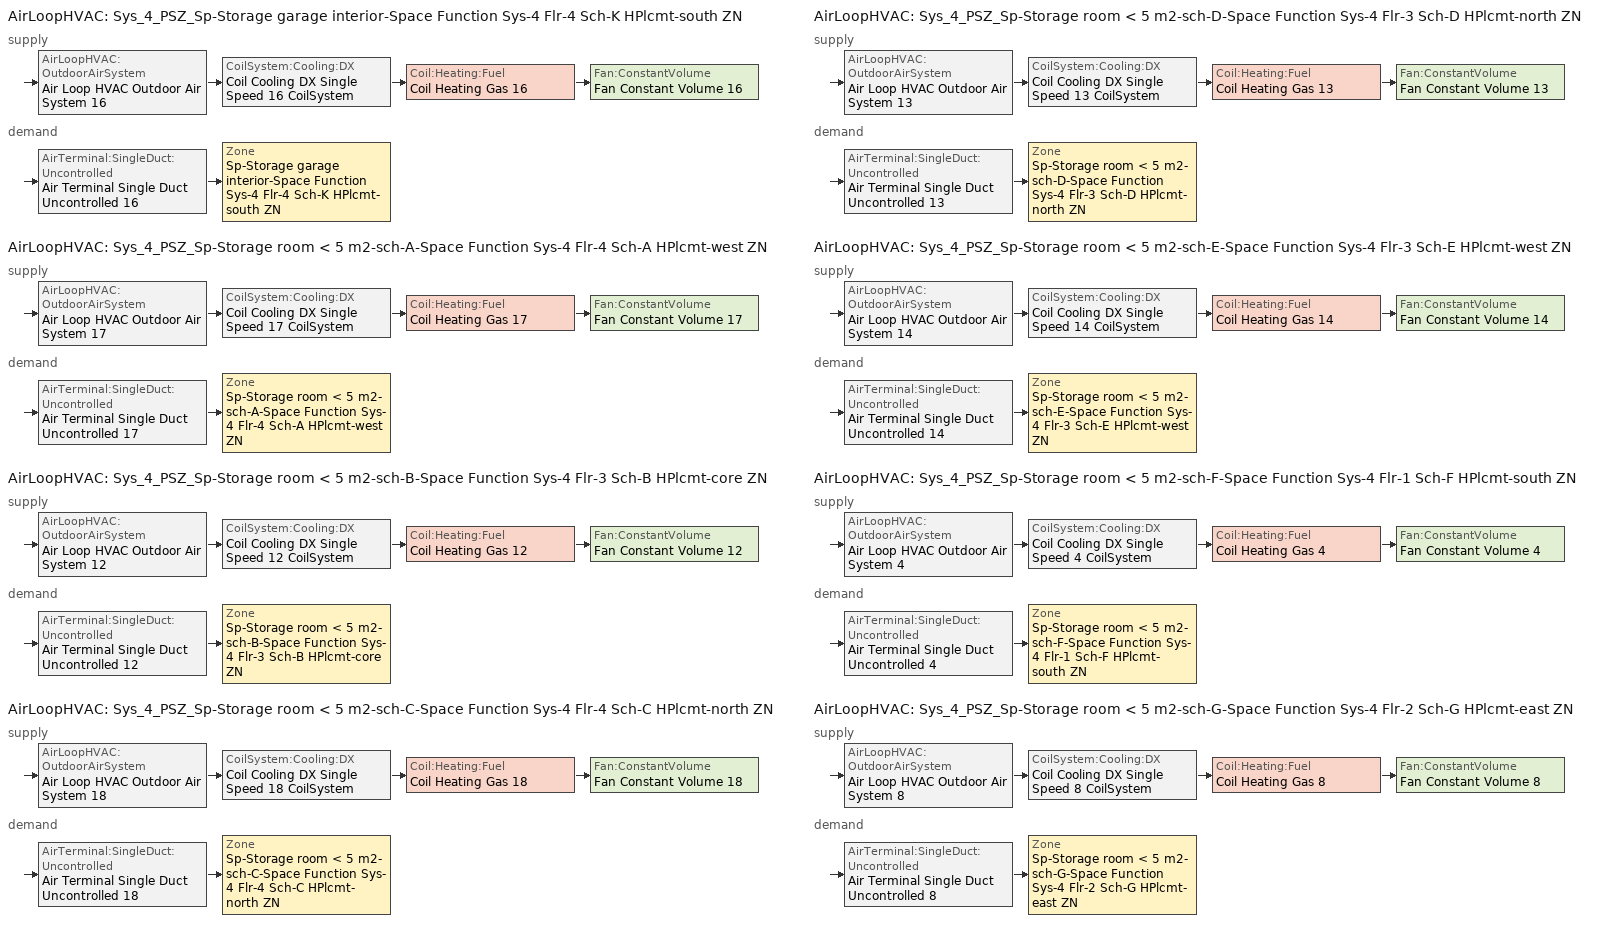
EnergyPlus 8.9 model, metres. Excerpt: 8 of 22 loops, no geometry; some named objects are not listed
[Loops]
AirLoopHVAC 'Sys_4_PSZ_Sp-Storage garage interior-Space Function Sys-4 Flr-4 Sch-K HPlcmt-south ZN'
 supply: AirLoopHVAC:OutdoorAirSystem 'Air Loop HVAC Outdoor Air System 16' > CoilSystem:Cooling:DX 'Coil Cooling DX Single Speed 16 CoilSystem' > Coil:Heating:Fuel 'Coil Heating Gas 16' > Fan:ConstantVolume 'Fan Constant Volume 16'
 demand: AirTerminal:SingleDuct:Uncontrolled 'Air Terminal Single Duct Uncontrolled 16' > Zone 'Sp-Storage garage interior-Space Function Sys-4 Flr-4 Sch-K HPlcmt-south ZN'
AirLoopHVAC 'Sys_4_PSZ_Sp-Storage room < 5 m2-sch-A-Space Function Sys-4 Flr-4 Sch-A HPlcmt-west ZN'
 supply: AirLoopHVAC:OutdoorAirSystem 'Air Loop HVAC Outdoor Air System 17' > CoilSystem:Cooling:DX 'Coil Cooling DX Single Speed 17 CoilSystem' > Coil:Heating:Fuel 'Coil Heating Gas 17' > Fan:ConstantVolume 'Fan Constant Volume 17'
 demand: AirTerminal:SingleDuct:Uncontrolled 'Air Terminal Single Duct Uncontrolled 17' > Zone 'Sp-Storage room < 5 m2-sch-A-Space Function Sys-4 Flr-4 Sch-A HPlcmt-west ZN'
AirLoopHVAC 'Sys_4_PSZ_Sp-Storage room < 5 m2-sch-B-Space Function Sys-4 Flr-3 Sch-B HPlcmt-core ZN'
 supply: AirLoopHVAC:OutdoorAirSystem 'Air Loop HVAC Outdoor Air System 12' > CoilSystem:Cooling:DX 'Coil Cooling DX Single Speed 12 CoilSystem' > Coil:Heating:Fuel 'Coil Heating Gas 12' > Fan:ConstantVolume 'Fan Constant Volume 12'
 demand: AirTerminal:SingleDuct:Uncontrolled 'Air Terminal Single Duct Uncontrolled 12' > Zone 'Sp-Storage room < 5 m2-sch-B-Space Function Sys-4 Flr-3 Sch-B HPlcmt-core ZN'
AirLoopHVAC 'Sys_4_PSZ_Sp-Storage room < 5 m2-sch-C-Space Function Sys-4 Flr-4 Sch-C HPlcmt-north ZN'
 supply: AirLoopHVAC:OutdoorAirSystem 'Air Loop HVAC Outdoor Air System 18' > CoilSystem:Cooling:DX 'Coil Cooling DX Single Speed 18 CoilSystem' > Coil:Heating:Fuel 'Coil Heating Gas 18' > Fan:ConstantVolume 'Fan Constant Volume 18'
 demand: AirTerminal:SingleDuct:Uncontrolled 'Air Terminal Single Duct Uncontrolled 18' > Zone 'Sp-Storage room < 5 m2-sch-C-Space Function Sys-4 Flr-4 Sch-C HPlcmt-north ZN'
AirLoopHVAC 'Sys_4_PSZ_Sp-Storage room < 5 m2-sch-D-Space Function Sys-4 Flr-3 Sch-D HPlcmt-north ZN'
 supply: AirLoopHVAC:OutdoorAirSystem 'Air Loop HVAC Outdoor Air System 13' > CoilSystem:Cooling:DX 'Coil Cooling DX Single Speed 13 CoilSystem' > Coil:Heating:Fuel 'Coil Heating Gas 13' > Fan:ConstantVolume 'Fan Constant Volume 13'
 demand: AirTerminal:SingleDuct:Uncontrolled 'Air Terminal Single Duct Uncontrolled 13' > Zone 'Sp-Storage room < 5 m2-sch-D-Space Function Sys-4 Flr-3 Sch-D HPlcmt-north ZN'
AirLoopHVAC 'Sys_4_PSZ_Sp-Storage room < 5 m2-sch-E-Space Function Sys-4 Flr-3 Sch-E HPlcmt-west ZN'
 supply: AirLoopHVAC:OutdoorAirSystem 'Air Loop HVAC Outdoor Air System 14' > CoilSystem:Cooling:DX 'Coil Cooling DX Single Speed 14 CoilSystem' > Coil:Heating:Fuel 'Coil Heating Gas 14' > Fan:ConstantVolume 'Fan Constant Volume 14'
 demand: AirTerminal:SingleDuct:Uncontrolled 'Air Terminal Single Duct Uncontrolled 14' > Zone 'Sp-Storage room < 5 m2-sch-E-Space Function Sys-4 Flr-3 Sch-E HPlcmt-west ZN'
AirLoopHVAC 'Sys_4_PSZ_Sp-Storage room < 5 m2-sch-F-Space Function Sys-4 Flr-1 Sch-F HPlcmt-south ZN'
 supply: AirLoopHVAC:OutdoorAirSystem 'Air Loop HVAC Outdoor Air System 4' > CoilSystem:Cooling:DX 'Coil Cooling DX Single Speed 4 CoilSystem' > Coil:Heating:Fuel 'Coil Heating Gas 4' > Fan:ConstantVolume 'Fan Constant Volume 4'
 demand: AirTerminal:SingleDuct:Uncontrolled 'Air Terminal Single Duct Uncontrolled 4' > Zone 'Sp-Storage room < 5 m2-sch-F-Space Function Sys-4 Flr-1 Sch-F HPlcmt-south ZN'
AirLoopHVAC 'Sys_4_PSZ_Sp-Storage room < 5 m2-sch-G-Space Function Sys-4 Flr-2 Sch-G HPlcmt-east ZN'
 supply: AirLoopHVAC:OutdoorAirSystem 'Air Loop HVAC Outdoor Air System 8' > CoilSystem:Cooling:DX 'Coil Cooling DX Single Speed 8 CoilSystem' > Coil:Heating:Fuel 'Coil Heating Gas 8' > Fan:ConstantVolume 'Fan Constant Volume 8'
 demand: AirTerminal:SingleDuct:Uncontrolled 'Air Terminal Single Duct Uncontrolled 8' > Zone 'Sp-Storage room < 5 m2-sch-G-Space Function Sys-4 Flr-2 Sch-G HPlcmt-east ZN'
[ZoneControl:Thermostat] Control Object Type 1=ThermostatSetpoint:DualSetpoint
Name | Zone or ZoneList | Control Type Schedule | Control Name 1
Sp-Storage garage interior-Space Function Sys-4 Flr-4 Sch-K HPlcmt-south ZN Thermostat | Sp-Storage garage interior-Space Function Sys-4 Flr-4 Sch-K HPlcmt-south ZN | Sp-Storage garage interior-Space Function Sys-4 Flr-4 Sch-K HPlcmt-south ZN Thermostat Schedule | Space Function Storage garage interior Thermostat 2
Sp-Storage room < 5 m2-sch-A-Space Function Sys-4 Flr-4 Sch-A HPlcmt-west ZN Thermostat | Sp-Storage room < 5 m2-sch-A-Space Function Sys-4 Flr-4 Sch-A HPlcmt-west ZN | Sp-Storage room < 5 m2-sch-A-Space Function Sys-4 Flr-4 Sch-A HPlcmt-west ZN Thermostat Schedule | Space Function Storage room < 5 m2-sch-A Thermostat 2
Sp-Storage room < 5 m2-sch-B-Space Function Sys-4 Flr-3 Sch-B HPlcmt-core ZN Thermostat | Sp-Storage room < 5 m2-sch-B-Space Function Sys-4 Flr-3 Sch-B HPlcmt-core ZN | Sp-Storage room < 5 m2-sch-B-Space Function Sys-4 Flr-3 Sch-B HPlcmt-core ZN Thermostat Schedule | Space Function Storage room < 5 m2-sch-B Thermostat 2
Sp-Storage room < 5 m2-sch-C-Space Function Sys-4 Flr-4 Sch-C HPlcmt-north ZN Thermostat | Sp-Storage room < 5 m2-sch-C-Space Function Sys-4 Flr-4 Sch-C HPlcmt-north ZN | Sp-Storage room < 5 m2-sch-C-Space Function Sys-4 Flr-4 Sch-C HPlcmt-north ZN Thermostat Schedule | Space Function Storage room < 5 m2-sch-C Thermostat 2
Sp-Storage room < 5 m2-sch-D-Space Function Sys-4 Flr-3 Sch-D HPlcmt-north ZN Thermostat | Sp-Storage room < 5 m2-sch-D-Space Function Sys-4 Flr-3 Sch-D HPlcmt-north ZN | Sp-Storage room < 5 m2-sch-D-Space Function Sys-4 Flr-3 Sch-D HPlcmt-north ZN Thermostat Schedule | Space Function Storage room < 5 m2-sch-D Thermostat 2
Sp-Storage room < 5 m2-sch-E-Space Function Sys-4 Flr-3 Sch-E HPlcmt-west ZN Thermostat | Sp-Storage room < 5 m2-sch-E-Space Function Sys-4 Flr-3 Sch-E HPlcmt-west ZN | Sp-Storage room < 5 m2-sch-E-Space Function Sys-4 Flr-3 Sch-E HPlcmt-west ZN Thermostat Schedule | Space Function Storage room < 5 m2-sch-E Thermostat 2
Sp-Storage room < 5 m2-sch-F-Space Function Sys-4 Flr-1 Sch-F HPlcmt-south ZN Thermostat | Sp-Storage room < 5 m2-sch-F-Space Function Sys-4 Flr-1 Sch-F HPlcmt-south ZN | Sp-Storage room < 5 m2-sch-F-Space Function Sys-4 Flr-1 Sch-F HPlcmt-south ZN Thermostat Schedule | Space Function Storage room < 5 m2-sch-F Thermostat 2
Sp-Storage room < 5 m2-sch-G-Space Function Sys-4 Flr-2 Sch-G HPlcmt-east ZN Thermostat | Sp-Storage room < 5 m2-sch-G-Space Function Sys-4 Flr-2 Sch-G HPlcmt-east ZN | Sp-Storage room < 5 m2-sch-G-Space Function Sys-4 Flr-2 Sch-G HPlcmt-east ZN Thermostat Schedule | Space Function Storage room < 5 m2-sch-G Thermostat 2
[ThermostatSetpoint:DualSetpoint]
Name | Heating Setpoint Temperature Schedule | Cooling Setpoint Temperature Schedule
Space Function Storage garage interior Thermostat 2 | NECB-K-Thermostat Setpoint-Heating | NECB-K-Thermostat Setpoint-Cooling
Space Function Storage room < 5 m2-sch-A Thermostat 2 | NECB-A-Thermostat Setpoint-Heating | NECB-A-Thermostat Setpoint-Cooling
Space Function Storage room < 5 m2-sch-B Thermostat 2 | NECB-B-Thermostat Setpoint-Heating | NECB-B-Thermostat Setpoint-Cooling
Space Function Storage room < 5 m2-sch-C Thermostat 2 | NECB-C-Thermostat Setpoint-Heating | NECB-C-Thermostat Setpoint-Cooling
Space Function Storage room < 5 m2-sch-D Thermostat 2 | NECB-D-Thermostat Setpoint-Heating | NECB-D-Thermostat Setpoint-Cooling
Space Function Storage room < 5 m2-sch-E Thermostat 2 | NECB-E-Thermostat Setpoint-Heating | NECB-E-Thermostat Setpoint-Cooling
Space Function Storage room < 5 m2-sch-F Thermostat 2 | NECB-F-Thermostat Setpoint-Heating | NECB-F-Thermostat Setpoint-Cooling
Space Function Storage room < 5 m2-sch-G Thermostat 2 | NECB-G-Thermostat Setpoint-Heating | NECB-G-Thermostat Setpoint-Cooling
[AirTerminal:SingleDuct:Uncontrolled] Availability Schedule=Always On Discrete; Maximum Air Flow Rate {m3/s}=AutoSize
Air Terminal Single Duct Uncontrolled 16; Air Terminal Single Duct Uncontrolled 17; Air Terminal Single Duct Uncontrolled 12; Air Terminal Single Duct Uncontrolled 18; Air Terminal Single Duct Uncontrolled 13; Air Terminal Single Duct Uncontrolled 14; Air Terminal Single Duct Uncontrolled 4; Air Terminal Single Duct Uncontrolled 8
[Zone equipment]
Sp-Storage garage interior-Space Function Sys-4 Flr-4 Sch-K HPlcmt-south ZN: Air Terminal Single Duct Uncontrolled 16, Zone HVAC Baseboard Convective Water 16
Sp-Storage room < 5 m2-sch-A-Space Function Sys-4 Flr-4 Sch-A HPlcmt-west ZN: Air Terminal Single Duct Uncontrolled 17, Zone HVAC Baseboard Convective Water 17
Sp-Storage room < 5 m2-sch-B-Space Function Sys-4 Flr-3 Sch-B HPlcmt-core ZN: Air Terminal Single Duct Uncontrolled 12, Zone HVAC Baseboard Convective Water 12
Sp-Storage room < 5 m2-sch-C-Space Function Sys-4 Flr-4 Sch-C HPlcmt-north ZN: Air Terminal Single Duct Uncontrolled 18, Zone HVAC Baseboard Convective Water 18
Sp-Storage room < 5 m2-sch-D-Space Function Sys-4 Flr-3 Sch-D HPlcmt-north ZN: Air Terminal Single Duct Uncontrolled 13, Zone HVAC Baseboard Convective Water 13
Sp-Storage room < 5 m2-sch-E-Space Function Sys-4 Flr-3 Sch-E HPlcmt-west ZN: Air Terminal Single Duct Uncontrolled 14, Zone HVAC Baseboard Convective Water 14
Sp-Storage room < 5 m2-sch-F-Space Function Sys-4 Flr-1 Sch-F HPlcmt-south ZN: Air Terminal Single Duct Uncontrolled 4, Zone HVAC Baseboard Convective Water 4
Sp-Storage room < 5 m2-sch-G-Space Function Sys-4 Flr-2 Sch-G HPlcmt-east ZN: Air Terminal Single Duct Uncontrolled 8, Zone HVAC Baseboard Convective Water 8
[Sizing:Zone] Zone Cooling Design Supply Air Temperature Input Method=SupplyAirTemperature; Zone Cooling Design Supply Air Temperature {C}=13; Zone Cooling Design Supply Air Temperature Difference {deltaC}=11.11; Zone Heating Design Supply Air Temperature Input Method=SupplyAirTemperature; Zone Heating Design Supply Air Temperature {C}=43; Zone Heating Design Supply Air Temperature Difference {deltaC}=11.11; Zone Cooling Design Supply Air Humidity Ratio {kgWater/kgDryAir}=0.0085; Zone Heating Design Supply Air Humidity Ratio {kgWater/kgDryAir}=0.008; Zone Heating Sizing Factor=1.3; Zone Cooling Sizing Factor=1.1; Cooling Design Air Flow Method=DesignDay; Cooling Design Air Flow Rate {m3/s}=0; Cooling Minimum Air Flow per Zone Floor Area {m3/s-m2}=0.000762; Cooling Minimum Air Flow {m3/s}=0; Cooling Minimum Air Flow Fraction=0; Heating Design Air Flow Method=DesignDay; Heating Design Air Flow Rate {m3/s}=0; Heating Maximum Air Flow per Zone Floor Area {m3/s-m2}=0.002032; Heating Maximum Air Flow {m3/s}=0.141576; Heating Maximum Air Flow Fraction=0.3; Account for Dedicated Outdoor Air System=No
Name | Design Specification Outdoor Air Object | Design Specification Zone Air Distribution Object
Sp-Storage garage interior-Space Function Sys-4 Flr-4 Sch-K HPlcmt-south ZN | Space Function Storage garage interior Ventilation | Sp-Storage garage interior-Space Function Sys-4 Flr-4 Sch-K HPlcmt-south ZN Design Spec Zone Air Dist
Sp-Storage room < 5 m2-sch-A-Space Function Sys-4 Flr-4 Sch-A HPlcmt-west ZN | Space Function Storage room < 5 m2-sch-A Ventilation | Sp-Storage room < 5 m2-sch-A-Space Function Sys-4 Flr-4 Sch-A HPlcmt-west ZN Design Spec Zone Air Dist
Sp-Storage room < 5 m2-sch-B-Space Function Sys-4 Flr-3 Sch-B HPlcmt-core ZN | Space Function Storage room < 5 m2-sch-B Ventilation | Sp-Storage room < 5 m2-sch-B-Space Function Sys-4 Flr-3 Sch-B HPlcmt-core ZN Design Spec Zone Air Dist
Sp-Storage room < 5 m2-sch-C-Space Function Sys-4 Flr-4 Sch-C HPlcmt-north ZN | Space Function Storage room < 5 m2-sch-C Ventilation | Sp-Storage room < 5 m2-sch-C-Space Function Sys-4 Flr-4 Sch-C HPlcmt-north ZN Design Spec Zone Air Dist
Sp-Storage room < 5 m2-sch-D-Space Function Sys-4 Flr-3 Sch-D HPlcmt-north ZN | Space Function Storage room < 5 m2-sch-D Ventilation | Sp-Storage room < 5 m2-sch-D-Space Function Sys-4 Flr-3 Sch-D HPlcmt-north ZN Design Spec Zone Air Dist
Sp-Storage room < 5 m2-sch-E-Space Function Sys-4 Flr-3 Sch-E HPlcmt-west ZN | Space Function Storage room < 5 m2-sch-E Ventilation | Sp-Storage room < 5 m2-sch-E-Space Function Sys-4 Flr-3 Sch-E HPlcmt-west ZN Design Spec Zone Air Dist
Sp-Storage room < 5 m2-sch-F-Space Function Sys-4 Flr-1 Sch-F HPlcmt-south ZN | Space Function Storage room < 5 m2-sch-F Ventilation | Sp-Storage room < 5 m2-sch-F-Space Function Sys-4 Flr-1 Sch-F HPlcmt-south ZN Design Spec Zone Air Dist
Sp-Storage room < 5 m2-sch-G-Space Function Sys-4 Flr-2 Sch-G HPlcmt-east ZN | Space Function Storage room < 5 m2-sch-G Ventilation | Sp-Storage room < 5 m2-sch-G-Space Function Sys-4 Flr-2 Sch-G HPlcmt-east ZN Design Spec Zone Air Dist
[DesignSpecification:ZoneAirDistribution] Zone Air Distribution Effectiveness in Cooling Mode=1; Zone Air Distribution Effectiveness in Heating Mode=1
Sp-Storage garage interior-Space Function Sys-4 Flr-4 Sch-K HPlcmt-south ZN Design Spec Zone Air Dist; Sp-Storage room < 5 m2-sch-A-Space Function Sys-4 Flr-4 Sch-A HPlcmt-west ZN Design Spec Zone Air Dist; Sp-Storage room < 5 m2-sch-B-Space Function Sys-4 Flr-3 Sch-B HPlcmt-core ZN Design Spec Zone Air Dist; Sp-Storage room < 5 m2-sch-C-Space Function Sys-4 Flr-4 Sch-C HPlcmt-north ZN Design Spec Zone Air Dist; Sp-Storage room < 5 m2-sch-D-Space Function Sys-4 Flr-3 Sch-D HPlcmt-north ZN Design Spec Zone Air Dist; Sp-Storage room < 5 m2-sch-E-Space Function Sys-4 Flr-3 Sch-E HPlcmt-west ZN Design Spec Zone Air Dist; Sp-Storage room < 5 m2-sch-F-Space Function Sys-4 Flr-1 Sch-F HPlcmt-south ZN Design Spec Zone Air Dist; Sp-Storage room < 5 m2-sch-G-Space Function Sys-4 Flr-2 Sch-G HPlcmt-east ZN Design Spec Zone Air Dist
[Controller:MechanicalVentilation] Availability Schedule=Always On Discrete; Demand Controlled Ventilation=No; System Outdoor Air Method=ZoneSum
Name | Zone Name 1 | Design Specification Outdoor Air Object Name 1 | Design Specification Zone Air Distribution Object Name 1
Controller Mechanical Ventilation 16 | Sp-Storage garage interior-Space Function Sys-4 Flr-4 Sch-K HPlcmt-south ZN | Space Function Storage garage interior Ventilation | Sp-Storage garage interior-Space Function Sys-4 Flr-4 Sch-K HPlcmt-south ZN Design Spec Zone Air Dist
Controller Mechanical Ventilation 17 | Sp-Storage room < 5 m2-sch-A-Space Function Sys-4 Flr-4 Sch-A HPlcmt-west ZN | Space Function Storage room < 5 m2-sch-A Ventilation | Sp-Storage room < 5 m2-sch-A-Space Function Sys-4 Flr-4 Sch-A HPlcmt-west ZN Design Spec Zone Air Dist
Controller Mechanical Ventilation 12 | Sp-Storage room < 5 m2-sch-B-Space Function Sys-4 Flr-3 Sch-B HPlcmt-core ZN | Space Function Storage room < 5 m2-sch-B Ventilation | Sp-Storage room < 5 m2-sch-B-Space Function Sys-4 Flr-3 Sch-B HPlcmt-core ZN Design Spec Zone Air Dist
Controller Mechanical Ventilation 18 | Sp-Storage room < 5 m2-sch-C-Space Function Sys-4 Flr-4 Sch-C HPlcmt-north ZN | Space Function Storage room < 5 m2-sch-C Ventilation | Sp-Storage room < 5 m2-sch-C-Space Function Sys-4 Flr-4 Sch-C HPlcmt-north ZN Design Spec Zone Air Dist
Controller Mechanical Ventilation 13 | Sp-Storage room < 5 m2-sch-D-Space Function Sys-4 Flr-3 Sch-D HPlcmt-north ZN | Space Function Storage room < 5 m2-sch-D Ventilation | Sp-Storage room < 5 m2-sch-D-Space Function Sys-4 Flr-3 Sch-D HPlcmt-north ZN Design Spec Zone Air Dist
Controller Mechanical Ventilation 14 | Sp-Storage room < 5 m2-sch-E-Space Function Sys-4 Flr-3 Sch-E HPlcmt-west ZN | Space Function Storage room < 5 m2-sch-E Ventilation | Sp-Storage room < 5 m2-sch-E-Space Function Sys-4 Flr-3 Sch-E HPlcmt-west ZN Design Spec Zone Air Dist
Controller Mechanical Ventilation 4 | Sp-Storage room < 5 m2-sch-F-Space Function Sys-4 Flr-1 Sch-F HPlcmt-south ZN | Space Function Storage room < 5 m2-sch-F Ventilation | Sp-Storage room < 5 m2-sch-F-Space Function Sys-4 Flr-1 Sch-F HPlcmt-south ZN Design Spec Zone Air Dist
Controller Mechanical Ventilation 8 | Sp-Storage room < 5 m2-sch-G-Space Function Sys-4 Flr-2 Sch-G HPlcmt-east ZN | Space Function Storage room < 5 m2-sch-G Ventilation | Sp-Storage room < 5 m2-sch-G-Space Function Sys-4 Flr-2 Sch-G HPlcmt-east ZN Design Spec Zone Air Dist
[DesignSpecification:OutdoorAir] Outdoor Air Method=Sum; Outdoor Air Flow per Person {m3/s-person}=0; Outdoor Air Flow per Zone {m3/s}=0; Outdoor Air Flow Air Changes per Hour {1/hr}=0
Name | Outdoor Air Flow per Zone Floor Area {m3/s-m2}
Space Function Storage garage interior Ventilation | 0.00381
Space Function Storage room < 5 m2-sch-A Ventilation; Space Function Storage room < 5 m2-sch-B Ventilation; Space Function Storage room < 5 m2-sch-C Ventilation; Space Function Storage room < 5 m2-sch-D Ventilation; Space Function Storage room < 5 m2-sch-E Ventilation; Space Function Storage room < 5 m2-sch-F Ventilation; Space Function Storage room < 5 m2-sch-G Ventilation | 0.0003556
[AirLoopHVAC] Design Supply Air Flow Rate {m3/s}=AutoSize
Sys_4_PSZ_Sp-Storage garage interior-Space Function Sys-4 Flr-4 Sch-K HPlcmt-south ZN; Sys_4_PSZ_Sp-Storage room < 5 m2-sch-A-Space Function Sys-4 Flr-4 Sch-A HPlcmt-west ZN; Sys_4_PSZ_Sp-Storage room < 5 m2-sch-B-Space Function Sys-4 Flr-3 Sch-B HPlcmt-core ZN; Sys_4_PSZ_Sp-Storage room < 5 m2-sch-C-Space Function Sys-4 Flr-4 Sch-C HPlcmt-north ZN; Sys_4_PSZ_Sp-Storage room < 5 m2-sch-D-Space Function Sys-4 Flr-3 Sch-D HPlcmt-north ZN; Sys_4_PSZ_Sp-Storage room < 5 m2-sch-E-Space Function Sys-4 Flr-3 Sch-E HPlcmt-west ZN; Sys_4_PSZ_Sp-Storage room < 5 m2-sch-F-Space Function Sys-4 Flr-1 Sch-F HPlcmt-south ZN; Sys_4_PSZ_Sp-Storage room < 5 m2-sch-G-Space Function Sys-4 Flr-2 Sch-G HPlcmt-east ZN
[Sizing:System] Type of Load to Size On=Sensible; Design Outdoor Air Flow Rate {m3/s}=Autosize; Central Heating Maximum System Air Flow Ratio=1; Preheat Design Temperature {C}=7; Preheat Design Humidity Ratio {kgWater/kgDryAir}=0.008; Precool Design Temperature {C}=13; Precool Design Humidity Ratio {kgWater/kgDryAir}=0.008; Central Cooling Design Supply Air Temperature {C}=13; Central Heating Design Supply Air Temperature {C}=43; Type of Zone Sum to Use=NonCoincident; 100% Outdoor Air in Cooling=No; 100% Outdoor Air in Heating=No; Central Cooling Design Supply Air Humidity Ratio {kgWater/kgDryAir}=0.0085; Central Heating Design Supply Air Humidity Ratio {kgWater/kgDryAir}=0.008; Cooling Supply Air Flow Rate Method=DesignDay; Cooling Supply Air Flow Rate {m3/s}=0; Cooling Supply Air Flow Rate Per Floor Area {m3/s-m2}=0.00996765; Cooling Fraction of Autosized Cooling Supply Air Flow Rate=1; Cooling Supply Air Flow Rate Per Unit Cooling Capacity {m3/s-W}=3.94755e-05; Heating Supply Air Flow Rate Method=DesignDay; Heating Supply Air Flow Rate {m3/s}=0; Heating Supply Air Flow Rate Per Floor Area {m3/s-m2}=0.00996765; Heating Fraction of Autosized Heating Supply Air Flow Rate=1; Heating Fraction of Autosized Cooling Supply Air Flow Rate=1; Heating Supply Air Flow Rate Per Unit Heating Capacity {m3/s-W}=3.15882e-05; System Outdoor Air Method=ZoneSum; Zone Maximum Outdoor Air Fraction=1; Cooling Design Capacity Method=CoolingDesignCapacity; Cooling Design Capacity {W}=Autosize; Cooling Design Capacity Per Floor Area {W/m2}=234.7; Fraction of Autosized Cooling Design Capacity=1; Heating Design Capacity Method=HeatingDesignCapacity; Heating Design Capacity {W}=Autosize; Heating Design Capacity Per Floor Area {W/m2}=157; Fraction of Autosized Heating Design Capacity=1; Central Cooling Capacity Control Method=OnOff
Sys_4_PSZ_Sp-Storage garage interior-Space Function Sys-4 Flr-4 Sch-K HPlcmt-south ZN; Sys_4_PSZ_Sp-Storage room < 5 m2-sch-A-Space Function Sys-4 Flr-4 Sch-A HPlcmt-west ZN; Sys_4_PSZ_Sp-Storage room < 5 m2-sch-B-Space Function Sys-4 Flr-3 Sch-B HPlcmt-core ZN; Sys_4_PSZ_Sp-Storage room < 5 m2-sch-C-Space Function Sys-4 Flr-4 Sch-C HPlcmt-north ZN; Sys_4_PSZ_Sp-Storage room < 5 m2-sch-D-Space Function Sys-4 Flr-3 Sch-D HPlcmt-north ZN; Sys_4_PSZ_Sp-Storage room < 5 m2-sch-E-Space Function Sys-4 Flr-3 Sch-E HPlcmt-west ZN; Sys_4_PSZ_Sp-Storage room < 5 m2-sch-F-Space Function Sys-4 Flr-1 Sch-F HPlcmt-south ZN; Sys_4_PSZ_Sp-Storage room < 5 m2-sch-G-Space Function Sys-4 Flr-2 Sch-G HPlcmt-east ZN
[Controller:OutdoorAir] Minimum Outdoor Air Flow Rate {m3/s}=Autosize; Maximum Outdoor Air Flow Rate {m3/s}=Autosize; Economizer Control Type=NoEconomizer; Economizer Control Action Type=ModulateFlow; Economizer Maximum Limit Dry-Bulb Temperature {C}=28; Economizer Maximum Limit Enthalpy {J/kg}=64000; Economizer Minimum Limit Dry-Bulb Temperature {C}=-100; Lockout Type=NoLockout; Minimum Limit Type=FixedMinimum; High Humidity Control=No; Control High Indoor Humidity Based on Outdoor Humidity Ratio=Yes; Heat Recovery Bypass Control Type=BypassWhenWithinEconomizerLimits
Name | Mechanical Ventilation Controller
Controller Outdoor Air 16 | Controller Mechanical Ventilation 16
Controller Outdoor Air 17 | Controller Mechanical Ventilation 17
Controller Outdoor Air 12 | Controller Mechanical Ventilation 12
Controller Outdoor Air 18 | Controller Mechanical Ventilation 18
Controller Outdoor Air 13 | Controller Mechanical Ventilation 13
Controller Outdoor Air 14 | Controller Mechanical Ventilation 14
Controller Outdoor Air 4 | Controller Mechanical Ventilation 4
Controller Outdoor Air 8 | Controller Mechanical Ventilation 8
[SetpointManager:MixedAir] Control Variable=Temperature
Node 237 OS Default SPM; Node 236 OS Default SPM; Node 235 OS Default SPM; Node 250 OS Default SPM; Node 249 OS Default SPM; Node 248 OS Default SPM; Node 185 OS Default SPM; Node 184 OS Default SPM; Node 183 OS Default SPM; Node 263 OS Default SPM; Node 262 OS Default SPM; Node 261 OS Default SPM; Node 198 OS Default SPM; Node 197 OS Default SPM; Node 196 OS Default SPM; Node 211 OS Default SPM; Node 210 OS Default SPM; Node 209 OS Default SPM; Node 81 OS Default SPM; Node 80 OS Default SPM; Node 79 OS Default SPM; Node 133 OS Default SPM; Node 132 OS Default SPM; Node 131 OS Default SPM
[CoilSystem:Cooling:DX] Availability Schedule=Always On Discrete
Name | Cooling Coil
Coil Cooling DX Single Speed 16 CoilSystem | Coil Cooling DX Single Speed 16
Coil Cooling DX Single Speed 17 CoilSystem | Coil Cooling DX Single Speed 17
Coil Cooling DX Single Speed 12 CoilSystem | Coil Cooling DX Single Speed 12
Coil Cooling DX Single Speed 18 CoilSystem | Coil Cooling DX Single Speed 18
Coil Cooling DX Single Speed 13 CoilSystem | Coil Cooling DX Single Speed 13
Coil Cooling DX Single Speed 14 CoilSystem | Coil Cooling DX Single Speed 14
Coil Cooling DX Single Speed 4 CoilSystem | Coil Cooling DX Single Speed 4
Coil Cooling DX Single Speed 8 CoilSystem | Coil Cooling DX Single Speed 8
[Coil:Cooling:DX:SingleSpeed] Availability Schedule=Always On Discrete; Gross Rated Total Cooling Capacity {W}=Autosize; Gross Rated Sensible Heat Ratio=Autosize; Gross Rated Cooling COP {W/W}=3; Rated Air Flow Rate {m3/s}=Autosize; Rated Evaporator Fan Power Per Volume Flow Rate {W/(m3/s)}=773.3; Condenser Type=AirCooled; Evaporative Condenser Effectiveness=0; Evaporative Condenser Air Flow Rate {m3/s}=Autosize; Evaporative Condenser Pump Rated Power Consumption {W}=Autosize; Crankcase Heater Capacity {W}=0; Maximum Outdoor Dry-Bulb Temperature for Crankcase Heater Operation {C}=0; Basin Heater Capacity {W/K}=0; Basin Heater Setpoint Temperature {C}=10
Name | Total Cooling Capacity Function of Temperature Curve | Total Cooling Capacity Function of Flow Fraction Curve | Energy Input Ratio Function of Temperature Curve | Energy Input Ratio Function of Flow Fraction Curve | Part Load Fraction Correlation Curve
Coil Cooling DX Single Speed 16 | Curve Biquadratic 31 | Curve Quadratic 31 | Curve Biquadratic 32 | Curve Quadratic 32 | Curve Cubic 16
Coil Cooling DX Single Speed 17 | Curve Biquadratic 33 | Curve Quadratic 33 | Curve Biquadratic 34 | Curve Quadratic 34 | Curve Cubic 17
Coil Cooling DX Single Speed 12 | Curve Biquadratic 23 | Curve Quadratic 23 | Curve Biquadratic 24 | Curve Quadratic 24 | Curve Cubic 12
Coil Cooling DX Single Speed 18 | Curve Biquadratic 35 | Curve Quadratic 35 | Curve Biquadratic 36 | Curve Quadratic 36 | Curve Cubic 18
Coil Cooling DX Single Speed 13 | Curve Biquadratic 25 | Curve Quadratic 25 | Curve Biquadratic 26 | Curve Quadratic 26 | Curve Cubic 13
Coil Cooling DX Single Speed 14 | Curve Biquadratic 27 | Curve Quadratic 27 | Curve Biquadratic 28 | Curve Quadratic 28 | Curve Cubic 14
Coil Cooling DX Single Speed 4 | Curve Biquadratic 7 | Curve Quadratic 7 | Curve Biquadratic 8 | Curve Quadratic 8 | Curve Cubic 4
Coil Cooling DX Single Speed 8 | Curve Biquadratic 15 | Curve Quadratic 15 | Curve Biquadratic 16 | Curve Quadratic 16 | Curve Cubic 8
[Coil:Heating:Fuel] Availability Schedule=Always On Discrete; Fuel Type=NaturalGas; Burner Efficiency=0.8; Nominal Capacity {W}=AutoSize; Parasitic Electric Load {W}=0; Parasitic Fuel Load {W}=0
Coil Heating Gas 16; Coil Heating Gas 17; Coil Heating Gas 12; Coil Heating Gas 18; Coil Heating Gas 13; Coil Heating Gas 14; Coil Heating Gas 4; Coil Heating Gas 8
[Fan:ConstantVolume] Availability Schedule=Always On Discrete; Fan Total Efficiency=0.7; Pressure Rise {Pa}=250; Maximum Flow Rate {m3/s}=AutoSize; Motor Efficiency=0.9; Motor In Airstream Fraction=1
Fan Constant Volume 16; Fan Constant Volume 17; Fan Constant Volume 12; Fan Constant Volume 18; Fan Constant Volume 13; Fan Constant Volume 14; Fan Constant Volume 4; Fan Constant Volume 8
[SetpointManager:SingleZone:Reheat] Control Variable=Temperature; Minimum Supply Air Temperature {C}=13; Maximum Supply Air Temperature {C}=43
Name | Control Zone
Setpoint Manager Single Zone Reheat 16 | Sp-Storage garage interior-Space Function Sys-4 Flr-4 Sch-K HPlcmt-south ZN
Setpoint Manager Single Zone Reheat 17 | Sp-Storage room < 5 m2-sch-A-Space Function Sys-4 Flr-4 Sch-A HPlcmt-west ZN
Setpoint Manager Single Zone Reheat 12 | Sp-Storage room < 5 m2-sch-B-Space Function Sys-4 Flr-3 Sch-B HPlcmt-core ZN
Setpoint Manager Single Zone Reheat 18 | Sp-Storage room < 5 m2-sch-C-Space Function Sys-4 Flr-4 Sch-C HPlcmt-north ZN
Setpoint Manager Single Zone Reheat 13 | Sp-Storage room < 5 m2-sch-D-Space Function Sys-4 Flr-3 Sch-D HPlcmt-north ZN
Setpoint Manager Single Zone Reheat 14 | Sp-Storage room < 5 m2-sch-E-Space Function Sys-4 Flr-3 Sch-E HPlcmt-west ZN
Setpoint Manager Single Zone Reheat 4 | Sp-Storage room < 5 m2-sch-F-Space Function Sys-4 Flr-1 Sch-F HPlcmt-south ZN
Setpoint Manager Single Zone Reheat 8 | Sp-Storage room < 5 m2-sch-G-Space Function Sys-4 Flr-2 Sch-G HPlcmt-east ZN
[Schedule:Compact]
Sp-Storage garage interior-Space Function Sys-4 Flr-4 Sch-K HPlcmt-south ZN Thermostat Schedule; Sp-Storage room < 5 m2-sch-A-Space Function Sys-4 Flr-4 Sch-A HPlcmt-west ZN Thermostat Schedule; Sp-Storage room < 5 m2-sch-B-Space Function Sys-4 Flr-3 Sch-B HPlcmt-core ZN Thermostat Schedule; Sp-Storage room < 5 m2-sch-C-Space Function Sys-4 Flr-4 Sch-C HPlcmt-north ZN Thermostat Schedule; Sp-Storage room < 5 m2-sch-D-Space Function Sys-4 Flr-3 Sch-D HPlcmt-north ZN Thermostat Schedule; Sp-Storage room < 5 m2-sch-E-Space Function Sys-4 Flr-3 Sch-E HPlcmt-west ZN Thermostat Schedule; Sp-Storage room < 5 m2-sch-F-Space Function Sys-4 Flr-1 Sch-F HPlcmt-south ZN Thermostat Schedule; Sp-Storage room < 5 m2-sch-G-Space Function Sys-4 Flr-2 Sch-G HPlcmt-east ZN Thermostat Schedule: Through: 12/31, For: AllDays, Until: 24:00, 4
[Schedule:Day:Interval]
NECB-K-Thermostat Setpoint-Heating Sun|Hol Day; NECB-K-Thermostat Setpoint-Heating Default|Wkdy Day; NECB-K-Thermostat Setpoint-Heating Sat Day; NECB-K-Thermostat Setpoint-Heating Default: No, 24:00, 5
NECB-K-Thermostat Setpoint-Cooling Sun|Hol Day; NECB-K-Thermostat Setpoint-Cooling Default|Wkdy Day; NECB-K-Thermostat Setpoint-Cooling Sat Day; NECB-K-Thermostat Setpoint-Cooling Default; NECB-A-Thermostat Setpoint-Cooling Sun|Hol Day; NECB-A-Thermostat Setpoint-Cooling Sat Day; NECB-D-Thermostat Setpoint-Cooling Sun|Hol Day; NECB-D-Thermostat Setpoint-Cooling Sat Day; NECB-E-Thermostat Setpoint-Cooling Sun|Hol Day: No, 24:00, 35
NECB-A-Thermostat Setpoint-Heating Sun|Hol Day; NECB-A-Thermostat Setpoint-Heating Sat Day; NECB-D-Thermostat Setpoint-Heating Sun|Hol Day; NECB-D-Thermostat Setpoint-Heating Sat Day; NECB-E-Thermostat Setpoint-Heating Sun|Hol Day: No, 24:00, 18
NECB-A-Thermostat Setpoint-Heating Default|Wkdy Day; NECB-A-Thermostat Setpoint-Heating Default: No, 06:00, 18, 07:00, 20, 21:00, 22, 24:00, 18
NECB-A-Thermostat Setpoint-Cooling Default|Wkdy Day; NECB-A-Thermostat Setpoint-Cooling Default: No, 06:00, 35, 21:00, 24, 24:00, 35
NECB-B-Thermostat Setpoint-Heating Sun|Hol Day: No, 01:00, 18, 02:00, 22, 09:00, 18, 10:00, 20, 23:00, 22, 24:00, 18
NECB-B-Thermostat Setpoint-Heating Default|Wkdy Day; NECB-B-Thermostat Setpoint-Heating Sat Day; NECB-B-Thermostat Setpoint-Heating Default: No, 02:00, 22, 08:00, 18, 09:00, 20, 24:00, 22
NECB-B-Thermostat Setpoint-Cooling Sun|Hol Day: No, 09:00, 35, 23:00, 24, 24:00, 35
NECB-B-Thermostat Setpoint-Cooling Default|Wkdy Day; NECB-B-Thermostat Setpoint-Cooling Sat Day; NECB-B-Thermostat Setpoint-Cooling Default: No, 01:00, 24, 08:00, 35, 24:00, 24
NECB-C-Thermostat Setpoint-Heating Sun|Hol Day: No, 09:00, 18, 10:00, 20, 19:00, 22, 24:00, 18
NECB-C-Thermostat Setpoint-Heating Default|Wkdy Day; NECB-C-Thermostat Setpoint-Heating Sat Day; NECB-C-Thermostat Setpoint-Heating Default: No, 07:00, 18, 08:00, 20, 21:00, 22, 24:00, 18
NECB-C-Thermostat Setpoint-Cooling Sun|Hol Day; NECB-E-Thermostat Setpoint-Cooling Default|Wkdy Day; NECB-E-Thermostat Setpoint-Cooling Default: No, 07:00, 35, 19:00, 24, 24:00, 35
NECB-C-Thermostat Setpoint-Cooling Default|Wkdy Day; NECB-C-Thermostat Setpoint-Cooling Sat Day; NECB-C-Thermostat Setpoint-Cooling Default: No, 07:00, 35, 21:00, 24, 24:00, 35
NECB-D-Thermostat Setpoint-Heating Default|Wkdy Day; NECB-D-Thermostat Setpoint-Heating Default: No, 07:00, 18, 08:00, 20, 23:00, 22, 24:00, 18
NECB-D-Thermostat Setpoint-Cooling Default|Wkdy Day; NECB-D-Thermostat Setpoint-Cooling Default: No, 07:00, 35, 23:00, 24, 24:00, 35
NECB-E-Thermostat Setpoint-Heating Default|Wkdy Day; NECB-E-Thermostat Setpoint-Heating Default: No, 07:00, 18, 08:00, 20, 19:00, 22, 24:00, 18
NECB-E-Thermostat Setpoint-Heating Sat Day: No, 08:00, 18, 09:00, 20, 17:00, 22, 24:00, 18
NECB-E-Thermostat Setpoint-Cooling Sat Day: No, 08:00, 35, 17:00, 24, 24:00, 35
NECB-F-Thermostat Setpoint-Heating Sun|Hol Day; NECB-F-Thermostat Setpoint-Heating Default|Wkdy Day; NECB-F-Thermostat Setpoint-Heating Sat Day; NECB-F-Thermostat Setpoint-Heating Default; NECB-G-Thermostat Setpoint-Heating Sun|Hol Day; NECB-G-Thermostat Setpoint-Heating Default|Wkdy Day; NECB-G-Thermostat Setpoint-Heating Sat Day; NECB-G-Thermostat Setpoint-Heating Default: No, 01:00, 22, 07:00, 18, 08:00, 20, 24:00, 22
NECB-F-Thermostat Setpoint-Cooling Sun|Hol Day; NECB-F-Thermostat Setpoint-Cooling Default|Wkdy Day; NECB-F-Thermostat Setpoint-Cooling Sat Day; NECB-F-Thermostat Setpoint-Cooling Default; NECB-G-Thermostat Setpoint-Cooling Sun|Hol Day; NECB-G-Thermostat Setpoint-Cooling Default|Wkdy Day; NECB-G-Thermostat Setpoint-Cooling Sat Day; NECB-G-Thermostat Setpoint-Cooling Default: No, 24:00, 24
[Schedule:Week:Daily]
NECB-K-Thermostat Setpoint-Heating Week Rule - Jan1-Dec31: NECB-K-Thermostat Setpoint-Heating Sun|Hol Day, NECB-K-Thermostat Setpoint-Heating Default|Wkdy Day, NECB-K-Thermostat Setpoint-Heating Default|Wkdy Day, NECB-K-Thermostat Setpoint-Heating Default|Wkdy Day, NECB-K-Thermostat Setpoint-Heating Default|Wkdy Day, NECB-K-Thermostat Setpoint-Heating Default|Wkdy Day, NECB-K-Thermostat Setpoint-Heating Sat Day, NECB-K-Thermostat Setpoint-Heating Default, NECB-K-Thermostat Setpoint-Heating Default, NECB-K-Thermostat Setpoint-Heating Default, NECB-K-Thermostat Setpoint-Heating Default, NECB-K-Thermostat Setpoint-Heating Default
NECB-K-Thermostat Setpoint-Cooling Week Rule - Jan1-Dec31: NECB-K-Thermostat Setpoint-Cooling Sun|Hol Day, NECB-K-Thermostat Setpoint-Cooling Default|Wkdy Day, NECB-K-Thermostat Setpoint-Cooling Default|Wkdy Day, NECB-K-Thermostat Setpoint-Cooling Default|Wkdy Day, NECB-K-Thermostat Setpoint-Cooling Default|Wkdy Day, NECB-K-Thermostat Setpoint-Cooling Default|Wkdy Day, NECB-K-Thermostat Setpoint-Cooling Sat Day, NECB-K-Thermostat Setpoint-Cooling Default, NECB-K-Thermostat Setpoint-Cooling Default, NECB-K-Thermostat Setpoint-Cooling Default, NECB-K-Thermostat Setpoint-Cooling Default, NECB-K-Thermostat Setpoint-Cooling Default
NECB-A-Thermostat Setpoint-Heating Week Rule - Jan1-Dec31: NECB-A-Thermostat Setpoint-Heating Sun|Hol Day, NECB-A-Thermostat Setpoint-Heating Default|Wkdy Day, NECB-A-Thermostat Setpoint-Heating Default|Wkdy Day, NECB-A-Thermostat Setpoint-Heating Default|Wkdy Day, NECB-A-Thermostat Setpoint-Heating Default|Wkdy Day, NECB-A-Thermostat Setpoint-Heating Default|Wkdy Day, NECB-A-Thermostat Setpoint-Heating Sat Day, NECB-A-Thermostat Setpoint-Heating Default, NECB-A-Thermostat Setpoint-Heating Default, NECB-A-Thermostat Setpoint-Heating Default, NECB-A-Thermostat Setpoint-Heating Default, NECB-A-Thermostat Setpoint-Heating Default
NECB-A-Thermostat Setpoint-Cooling Week Rule - Jan1-Dec31: NECB-A-Thermostat Setpoint-Cooling Sun|Hol Day, NECB-A-Thermostat Setpoint-Cooling Default|Wkdy Day, NECB-A-Thermostat Setpoint-Cooling Default|Wkdy Day, NECB-A-Thermostat Setpoint-Cooling Default|Wkdy Day, NECB-A-Thermostat Setpoint-Cooling Default|Wkdy Day, NECB-A-Thermostat Setpoint-Cooling Default|Wkdy Day, NECB-A-Thermostat Setpoint-Cooling Sat Day, NECB-A-Thermostat Setpoint-Cooling Default, NECB-A-Thermostat Setpoint-Cooling Default, NECB-A-Thermostat Setpoint-Cooling Default, NECB-A-Thermostat Setpoint-Cooling Default, NECB-A-Thermostat Setpoint-Cooling Default
NECB-B-Thermostat Setpoint-Heating Week Rule - Jan1-Dec31: NECB-B-Thermostat Setpoint-Heating Sun|Hol Day, NECB-B-Thermostat Setpoint-Heating Default|Wkdy Day, NECB-B-Thermostat Setpoint-Heating Default|Wkdy Day, NECB-B-Thermostat Setpoint-Heating Default|Wkdy Day, NECB-B-Thermostat Setpoint-Heating Default|Wkdy Day, NECB-B-Thermostat Setpoint-Heating Default|Wkdy Day, NECB-B-Thermostat Setpoint-Heating Sat Day, NECB-B-Thermostat Setpoint-Heating Default, NECB-B-Thermostat Setpoint-Heating Default, NECB-B-Thermostat Setpoint-Heating Default, NECB-B-Thermostat Setpoint-Heating Default, NECB-B-Thermostat Setpoint-Heating Default
NECB-B-Thermostat Setpoint-Cooling Week Rule - Jan1-Dec31: NECB-B-Thermostat Setpoint-Cooling Sun|Hol Day, NECB-B-Thermostat Setpoint-Cooling Default|Wkdy Day, NECB-B-Thermostat Setpoint-Cooling Default|Wkdy Day, NECB-B-Thermostat Setpoint-Cooling Default|Wkdy Day, NECB-B-Thermostat Setpoint-Cooling Default|Wkdy Day, NECB-B-Thermostat Setpoint-Cooling Default|Wkdy Day, NECB-B-Thermostat Setpoint-Cooling Sat Day, NECB-B-Thermostat Setpoint-Cooling Default, NECB-B-Thermostat Setpoint-Cooling Default, NECB-B-Thermostat Setpoint-Cooling Default, NECB-B-Thermostat Setpoint-Cooling Default, NECB-B-Thermostat Setpoint-Cooling Default
NECB-C-Thermostat Setpoint-Heating Week Rule - Jan1-Dec31: NECB-C-Thermostat Setpoint-Heating Sun|Hol Day, NECB-C-Thermostat Setpoint-Heating Default|Wkdy Day, NECB-C-Thermostat Setpoint-Heating Default|Wkdy Day, NECB-C-Thermostat Setpoint-Heating Default|Wkdy Day, NECB-C-Thermostat Setpoint-Heating Default|Wkdy Day, NECB-C-Thermostat Setpoint-Heating Default|Wkdy Day, NECB-C-Thermostat Setpoint-Heating Sat Day, NECB-C-Thermostat Setpoint-Heating Default, NECB-C-Thermostat Setpoint-Heating Default, NECB-C-Thermostat Setpoint-Heating Default, NECB-C-Thermostat Setpoint-Heating Default, NECB-C-Thermostat Setpoint-Heating Default
NECB-C-Thermostat Setpoint-Cooling Week Rule - Jan1-Dec31: NECB-C-Thermostat Setpoint-Cooling Sun|Hol Day, NECB-C-Thermostat Setpoint-Cooling Default|Wkdy Day, NECB-C-Thermostat Setpoint-Cooling Default|Wkdy Day, NECB-C-Thermostat Setpoint-Cooling Default|Wkdy Day, NECB-C-Thermostat Setpoint-Cooling Default|Wkdy Day, NECB-C-Thermostat Setpoint-Cooling Default|Wkdy Day, NECB-C-Thermostat Setpoint-Cooling Sat Day, NECB-C-Thermostat Setpoint-Cooling Default, NECB-C-Thermostat Setpoint-Cooling Default, NECB-C-Thermostat Setpoint-Cooling Default, NECB-C-Thermostat Setpoint-Cooling Default, NECB-C-Thermostat Setpoint-Cooling Default
NECB-D-Thermostat Setpoint-Heating Week Rule - Jan1-Dec31: NECB-D-Thermostat Setpoint-Heating Sun|Hol Day, NECB-D-Thermostat Setpoint-Heating Default|Wkdy Day, NECB-D-Thermostat Setpoint-Heating Default|Wkdy Day, NECB-D-Thermostat Setpoint-Heating Default|Wkdy Day, NECB-D-Thermostat Setpoint-Heating Default|Wkdy Day, NECB-D-Thermostat Setpoint-Heating Default|Wkdy Day, NECB-D-Thermostat Setpoint-Heating Sat Day, NECB-D-Thermostat Setpoint-Heating Default, NECB-D-Thermostat Setpoint-Heating Default, NECB-D-Thermostat Setpoint-Heating Default, NECB-D-Thermostat Setpoint-Heating Default, NECB-D-Thermostat Setpoint-Heating Default
NECB-D-Thermostat Setpoint-Cooling Week Rule - Jan1-Dec31: NECB-D-Thermostat Setpoint-Cooling Sun|Hol Day, NECB-D-Thermostat Setpoint-Cooling Default|Wkdy Day, NECB-D-Thermostat Setpoint-Cooling Default|Wkdy Day, NECB-D-Thermostat Setpoint-Cooling Default|Wkdy Day, NECB-D-Thermostat Setpoint-Cooling Default|Wkdy Day, NECB-D-Thermostat Setpoint-Cooling Default|Wkdy Day, NECB-D-Thermostat Setpoint-Cooling Sat Day, NECB-D-Thermostat Setpoint-Cooling Default, NECB-D-Thermostat Setpoint-Cooling Default, NECB-D-Thermostat Setpoint-Cooling Default, NECB-D-Thermostat Setpoint-Cooling Default, NECB-D-Thermostat Setpoint-Cooling Default
NECB-E-Thermostat Setpoint-Heating Week Rule - Jan1-Dec31: NECB-E-Thermostat Setpoint-Heating Sun|Hol Day, NECB-E-Thermostat Setpoint-Heating Default|Wkdy Day, NECB-E-Thermostat Setpoint-Heating Default|Wkdy Day, NECB-E-Thermostat Setpoint-Heating Default|Wkdy Day, NECB-E-Thermostat Setpoint-Heating Default|Wkdy Day, NECB-E-Thermostat Setpoint-Heating Default|Wkdy Day, NECB-E-Thermostat Setpoint-Heating Sat Day, NECB-E-Thermostat Setpoint-Heating Default, NECB-E-Thermostat Setpoint-Heating Default, NECB-E-Thermostat Setpoint-Heating Default, NECB-E-Thermostat Setpoint-Heating Default, NECB-E-Thermostat Setpoint-Heating Default
NECB-E-Thermostat Setpoint-Cooling Week Rule - Jan1-Dec31: NECB-E-Thermostat Setpoint-Cooling Sun|Hol Day, NECB-E-Thermostat Setpoint-Cooling Default|Wkdy Day, NECB-E-Thermostat Setpoint-Cooling Default|Wkdy Day, NECB-E-Thermostat Setpoint-Cooling Default|Wkdy Day, NECB-E-Thermostat Setpoint-Cooling Default|Wkdy Day, NECB-E-Thermostat Setpoint-Cooling Default|Wkdy Day, NECB-E-Thermostat Setpoint-Cooling Sat Day, NECB-E-Thermostat Setpoint-Cooling Default, NECB-E-Thermostat Setpoint-Cooling Default, NECB-E-Thermostat Setpoint-Cooling Default, NECB-E-Thermostat Setpoint-Cooling Default, NECB-E-Thermostat Setpoint-Cooling Default
NECB-F-Thermostat Setpoint-Heating Week Rule - Jan1-Dec31: NECB-F-Thermostat Setpoint-Heating Sun|Hol Day, NECB-F-Thermostat Setpoint-Heating Default|Wkdy Day, NECB-F-Thermostat Setpoint-Heating Default|Wkdy Day, NECB-F-Thermostat Setpoint-Heating Default|Wkdy Day, NECB-F-Thermostat Setpoint-Heating Default|Wkdy Day, NECB-F-Thermostat Setpoint-Heating Default|Wkdy Day, NECB-F-Thermostat Setpoint-Heating Sat Day, NECB-F-Thermostat Setpoint-Heating Default, NECB-F-Thermostat Setpoint-Heating Default, NECB-F-Thermostat Setpoint-Heating Default, NECB-F-Thermostat Setpoint-Heating Default, NECB-F-Thermostat Setpoint-Heating Default
NECB-F-Thermostat Setpoint-Cooling Week Rule - Jan1-Dec31: NECB-F-Thermostat Setpoint-Cooling Sun|Hol Day, NECB-F-Thermostat Setpoint-Cooling Default|Wkdy Day, NECB-F-Thermostat Setpoint-Cooling Default|Wkdy Day, NECB-F-Thermostat Setpoint-Cooling Default|Wkdy Day, NECB-F-Thermostat Setpoint-Cooling Default|Wkdy Day, NECB-F-Thermostat Setpoint-Cooling Default|Wkdy Day, NECB-F-Thermostat Setpoint-Cooling Sat Day, NECB-F-Thermostat Setpoint-Cooling Default, NECB-F-Thermostat Setpoint-Cooling Default, NECB-F-Thermostat Setpoint-Cooling Default, NECB-F-Thermostat Setpoint-Cooling Default, NECB-F-Thermostat Setpoint-Cooling Default
NECB-G-Thermostat Setpoint-Heating Week Rule - Jan1-Dec31: NECB-G-Thermostat Setpoint-Heating Sun|Hol Day, NECB-G-Thermostat Setpoint-Heating Default|Wkdy Day, NECB-G-Thermostat Setpoint-Heating Default|Wkdy Day, NECB-G-Thermostat Setpoint-Heating Default|Wkdy Day, NECB-G-Thermostat Setpoint-Heating Default|Wkdy Day, NECB-G-Thermostat Setpoint-Heating Default|Wkdy Day, NECB-G-Thermostat Setpoint-Heating Sat Day, NECB-G-Thermostat Setpoint-Heating Default, NECB-G-Thermostat Setpoint-Heating Default, NECB-G-Thermostat Setpoint-Heating Default, NECB-G-Thermostat Setpoint-Heating Default, NECB-G-Thermostat Setpoint-Heating Default
NECB-G-Thermostat Setpoint-Cooling Week Rule - Jan1-Dec31: NECB-G-Thermostat Setpoint-Cooling Sun|Hol Day, NECB-G-Thermostat Setpoint-Cooling Default|Wkdy Day, NECB-G-Thermostat Setpoint-Cooling Default|Wkdy Day, NECB-G-Thermostat Setpoint-Cooling Default|Wkdy Day, NECB-G-Thermostat Setpoint-Cooling Default|Wkdy Day, NECB-G-Thermostat Setpoint-Cooling Default|Wkdy Day, NECB-G-Thermostat Setpoint-Cooling Sat Day, NECB-G-Thermostat Setpoint-Cooling Default, NECB-G-Thermostat Setpoint-Cooling Default, NECB-G-Thermostat Setpoint-Cooling Default, NECB-G-Thermostat Setpoint-Cooling Default, NECB-G-Thermostat Setpoint-Cooling Default
[Schedule:Year]
NECB-K-Thermostat Setpoint-Heating: NECB-K-Thermostat Setpoint-Heating Week Rule - Jan1-Dec31, 1, 1, 12, 31
NECB-K-Thermostat Setpoint-Cooling: NECB-K-Thermostat Setpoint-Cooling Week Rule - Jan1-Dec31, 1, 1, 12, 31
NECB-A-Thermostat Setpoint-Heating: NECB-A-Thermostat Setpoint-Heating Week Rule - Jan1-Dec31, 1, 1, 12, 31
NECB-A-Thermostat Setpoint-Cooling: NECB-A-Thermostat Setpoint-Cooling Week Rule - Jan1-Dec31, 1, 1, 12, 31
NECB-B-Thermostat Setpoint-Heating: NECB-B-Thermostat Setpoint-Heating Week Rule - Jan1-Dec31, 1, 1, 12, 31
NECB-B-Thermostat Setpoint-Cooling: NECB-B-Thermostat Setpoint-Cooling Week Rule - Jan1-Dec31, 1, 1, 12, 31
NECB-C-Thermostat Setpoint-Heating: NECB-C-Thermostat Setpoint-Heating Week Rule - Jan1-Dec31, 1, 1, 12, 31
NECB-C-Thermostat Setpoint-Cooling: NECB-C-Thermostat Setpoint-Cooling Week Rule - Jan1-Dec31, 1, 1, 12, 31
NECB-D-Thermostat Setpoint-Heating: NECB-D-Thermostat Setpoint-Heating Week Rule - Jan1-Dec31, 1, 1, 12, 31
NECB-D-Thermostat Setpoint-Cooling: NECB-D-Thermostat Setpoint-Cooling Week Rule - Jan1-Dec31, 1, 1, 12, 31
NECB-E-Thermostat Setpoint-Heating: NECB-E-Thermostat Setpoint-Heating Week Rule - Jan1-Dec31, 1, 1, 12, 31
NECB-E-Thermostat Setpoint-Cooling: NECB-E-Thermostat Setpoint-Cooling Week Rule - Jan1-Dec31, 1, 1, 12, 31
NECB-F-Thermostat Setpoint-Heating: NECB-F-Thermostat Setpoint-Heating Week Rule - Jan1-Dec31, 1, 1, 12, 31
NECB-F-Thermostat Setpoint-Cooling: NECB-F-Thermostat Setpoint-Cooling Week Rule - Jan1-Dec31, 1, 1, 12, 31
NECB-G-Thermostat Setpoint-Heating: NECB-G-Thermostat Setpoint-Heating Week Rule - Jan1-Dec31, 1, 1, 12, 31
NECB-G-Thermostat Setpoint-Cooling: NECB-G-Thermostat Setpoint-Cooling Week Rule - Jan1-Dec31, 1, 1, 12, 31
[Schedule:Constant]
Always On Discrete: Hourly Value=1
[Curve:Biquadratic] Minimum Value of x {BasedOnField A2}=13; Maximum Value of x {BasedOnField A2}=24; Minimum Value of y {BasedOnField A3}=24; Maximum Value of y {BasedOnField A3}=46
Name | Coefficient1 Constant | Coefficient2 x | Coefficient3 x**2 | Coefficient4 y | Coefficient5 y**2 | Coefficient6 x*y
Curve Biquadratic 31; Curve Biquadratic 33; Curve Biquadratic 23; Curve Biquadratic 35; Curve Biquadratic 25; Curve Biquadratic 27; Curve Biquadratic 7; Curve Biquadratic 15 | 0.867905 | 0.0142459 | 0.000554364 | -0.00755748 | 3.3048e-05 | -0.000191808
Curve Biquadratic 32; Curve Biquadratic 34; Curve Biquadratic 24; Curve Biquadratic 36; Curve Biquadratic 26; Curve Biquadratic 28; Curve Biquadratic 8; Curve Biquadratic 16 | 0.116936 | 0.0284933 | -0.000411156 | 0.0214108 | 0.000161028 | -0.000679104
[Curve:Quadratic] Coefficient1 Constant=1; Coefficient2 x=0; Coefficient3 x**2=0; Minimum Value of x {BasedOnField A2}=0; Maximum Value of x {BasedOnField A2}=1
Curve Quadratic 31; Curve Quadratic 32; Curve Quadratic 33; Curve Quadratic 34; Curve Quadratic 23; Curve Quadratic 24; Curve Quadratic 35; Curve Quadratic 36; Curve Quadratic 25; Curve Quadratic 26; Curve Quadratic 27; Curve Quadratic 28; Curve Quadratic 7; Curve Quadratic 8; Curve Quadratic 15; Curve Quadratic 16
[Curve:Cubic] Coefficient1 Constant=0.0277; Coefficient2 x=4.9151; Coefficient3 x**2=-8.184; Coefficient4 x**3=4.2702; Minimum Value of x {BasedOnField A2}=0.7; Maximum Value of x {BasedOnField A2}=1
Curve Cubic 16; Curve Cubic 17; Curve Cubic 12; Curve Cubic 18; Curve Cubic 13; Curve Cubic 14; Curve Cubic 4; Curve Cubic 8
